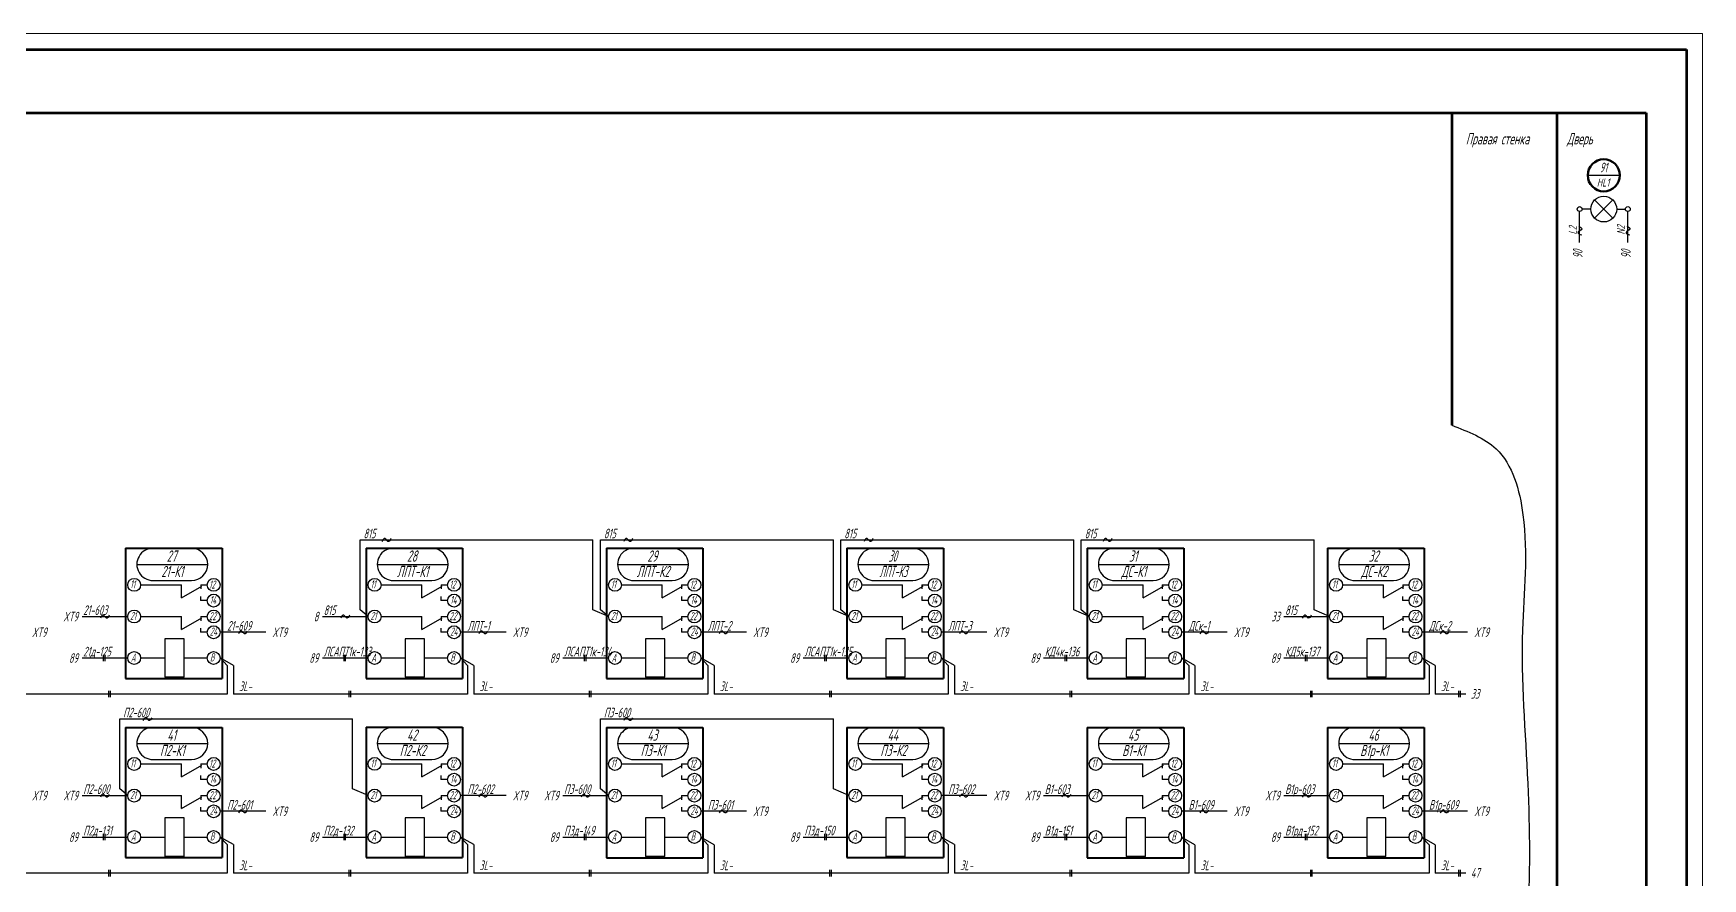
# Model space of a CAD drawing. Header units: millimetres. Extents: x -680 to 9204, y -4430 to 7779.
# Drawn here: x 2707 to 3225, y -206 to 57 of the extents above; entities that cross this region are included whole.
import ezdxf
from ezdxf.enums import TextEntityAlignment as Align

# ---------------------------------------------------------------- set-up
doc = ezdxf.new("R2010")
doc.units = ezdxf.units.MM
for name, color, linetype, lineweight in [('Датчики', 31, 'Continuous', 50), ('Размерная', 4, 'Continuous', 25), ('Толст.рамка', 7, 'Continuous', 60), ('Тонк.рамка', 10, 'Continuous', 20)]:
    doc.layers.add(name, color=color, linetype=linetype, lineweight=lineweight)
doc.layers.add('ТЕКСТ', color=2, linetype='Continuous')
doc.styles.add('Simplex', font='simplex.shx', dxfattribs={"width": 0.7, "oblique": 15})

# ---------------------------------------------------------------- blocks, each defined once
blk = doc.blocks.new('бирка')
at = {"color": 0, "linetype": 'ByBlock', "lineweight": -3}
blk.add_line((0, 0), (22, 0), dxfattribs=at)
at = {"color": 0, "linetype": 'ByBlock', "lineweight": 30}
blk.add_lwpolyline([(5, -5), (17, -5, 1), (17, 5), (5, 5, 1)], format="xyb", close=True, dxfattribs=at)

msp = doc.modelspace()

# ---------------------------------------------------------------- linework, layer by layer
at = {"color": 5, "lineweight": 60}
for p, q in [((1996.114, 32.142), (3207.603, 32.142)), ((3147.258, 32.142), (3147.258, -64.914)), ((3179.911, 32.142), (3179.911, -484.355)), ((3207.603, 32.142), (3207.603, -484.355))]:
    msp.add_line(p, q, dxfattribs=at)
at = {"color": 7}
msp.add_line((3189.482, 12.761), (3199.42, 12.761), dxfattribs=at)
at = {"ltscale": 5}
for p, q in [((3186.969, -8.145), (3186.969, 1.524)), ((3190.444, 2.274), (3187.719, 2.274)), ((3191.622, 5.116), (3197.299, -0.567)), ((3191.622, -0.567), (3197.299, 5.116)), ((3198.477, 2.274), (3201.175, 2.274)), ((3201.925, -8.145), (3201.925, 1.524)), ((2721.751, -124.322), (2735.936, -124.322)), ((2796.426, -124.321), (2810.611, -124.321)), ((3095.123, -124.321), (3109.308, -124.321)), ((2778.805, -129.203), (2764.62, -129.203)), ((2853.48, -129.202), (2839.295, -129.202)), ((2928.156, -129.202), (2913.97, -129.202)), ((3002.829, -129.202), (2988.643, -129.202)), ((3077.506, -129.202), (3063.321, -129.202)), ((3152.182, -129.202), (3137.996, -129.202)), ((2721.751, -137.199), (2735.936, -137.199)), ((2796.426, -137.198), (2810.611, -137.198)), ((2871.101, -137.198), (2885.287, -137.198)), ((2945.775, -137.198), (2959.96, -137.198)), ((3020.452, -137.198), (3034.637, -137.198)), ((3095.125, -137.198), (3109.311, -137.198)), ((2721.756, -179.942), (2735.941, -179.942)), ((2853.487, -179.939), (2839.301, -179.939)), ((2871.104, -179.944), (2885.289, -179.944)), ((3002.835, -179.941), (2988.649, -179.941)), ((3020.442, -179.947), (3034.628, -179.947)), ((3095.118, -179.947), (3109.303, -179.947)), ((2778.81, -184.823), (2764.625, -184.823)), ((2928.158, -184.826), (2913.972, -184.826)), ((3077.497, -184.828), (3063.311, -184.828)), ((3152.172, -184.828), (3137.987, -184.828)), ((2721.756, -192.82), (2735.941, -192.82)), ((2796.432, -192.817), (2810.618, -192.817)), ((2871.104, -192.822), (2885.289, -192.822)), ((2945.78, -192.819), (2959.966, -192.819)), ((3020.442, -192.824), (3034.628, -192.824)), ((3095.118, -192.824), (3109.303, -192.824))]:
    msp.add_line(p, q, dxfattribs=at)
at = {"lineweight": 40}
for p, q in [((2735.277, -103.12), (2735.277, -143.61)), ((2735.277, -103.12), (2765.279, -103.12)), ((2765.277, -103.12), (2765.277, -143.61)), ((2809.952, -103.119), (2809.952, -143.609)), ((2809.952, -103.119), (2839.954, -103.119)), ((2839.952, -103.119), (2839.952, -143.609)), ((2884.628, -103.119), (2884.628, -143.609)), ((2884.628, -103.119), (2914.629, -103.119)), ((2914.628, -103.119), (2914.628, -143.609)), ((2959.303, -103.119), (2959.303, -143.609)), ((2959.303, -103.119), (2989.304, -103.119)), ((2959.303, -103.119), (2989.305, -103.119)), ((2989.303, -103.119), (2989.303, -143.609)), ((3033.978, -103.119), (3033.978, -143.609)), ((3033.978, -103.119), (3063.98, -103.119)), ((3033.978, -103.119), (3063.981, -103.119)), ((3063.978, -103.119), (3063.978, -143.609)), ((3108.652, -103.119), (3108.652, -143.609)), ((3108.652, -103.119), (3138.653, -103.119)), ((3108.652, -103.119), (3138.654, -103.119)), ((3138.652, -103.119), (3138.652, -143.609)), ((2735.277, -143.61), (2765.279, -143.61)), ((2809.952, -143.609), (2839.955, -143.609)), ((2884.628, -143.609), (2914.63, -143.609)), ((2959.303, -143.609), (2989.305, -143.609)), ((3033.978, -143.609), (3063.981, -143.609)), ((3108.652, -143.609), (3138.654, -143.609)), ((2735.279, -158.743), (2735.279, -199.233)), ((2735.279, -158.743), (2765.28, -158.743)), ((2765.279, -158.743), (2765.279, -199.233)), ((2809.955, -158.74), (2809.955, -199.23)), ((2809.955, -158.74), (2839.957, -158.74)), ((2839.955, -158.74), (2839.955, -199.23)), ((2884.625, -158.746), (2884.625, -199.236)), ((2884.625, -158.746), (2914.627, -158.746)), ((2914.625, -158.746), (2914.625, -199.236)), ((2959.302, -158.743), (2959.302, -199.233)), ((2959.302, -158.743), (2989.303, -158.743)), ((2989.302, -158.743), (2989.302, -199.233)), ((3033.972, -158.745), (3033.972, -199.235)), ((3033.972, -158.745), (3063.973, -158.745)), ((3063.972, -158.745), (3063.972, -199.235)), ((3108.646, -158.746), (3108.646, -199.236)), ((3108.646, -158.746), (3138.647, -158.746)), ((3138.646, -158.746), (3138.646, -199.236)), ((2735.279, -199.233), (2765.281, -199.233)), ((2809.955, -199.23), (2839.957, -199.23)), ((2884.625, -199.236), (2914.627, -199.236)), ((2959.302, -199.233), (2989.304, -199.233)), ((3033.972, -199.235), (3063.974, -199.235)), ((3108.646, -199.236), (3138.648, -199.236))]:
    msp.add_line(p, q, dxfattribs=at)
for p, q in [((2808.124, -122.238), (2808.124, -100.504)), ((2808.124, -100.504), (2880.458, -100.504)), ((2880.458, -122.238), (2880.458, -100.504)), ((2882.8, -122.238), (2882.8, -100.504)), ((2882.8, -100.504), (2955.134, -100.504)), ((2955.131, -122.238), (2955.131, -100.504)), ((2957.475, -122.238), (2957.475, -100.504)), ((2957.475, -100.504), (3029.809, -100.504)), ((3029.807, -122.238), (3029.807, -100.504)), ((3032.15, -122.238), (3032.15, -100.504)), ((3032.15, -100.504), (3104.484, -100.504)), ((3104.484, -122.238), (3104.484, -100.504)), ((2739.936, -114.479), (2752.626, -114.479)), ((2752.624, -118.54), (2752.626, -114.475)), ((2752.624, -118.54), (2758.968, -114.835)), ((2758.559, -118.076), (2758.558, -119.359)), ((2758.62, -114.479), (2760.62, -114.479)), ((2758.62, -114.479), (2758.62, -115.763)), ((2814.611, -114.478), (2827.301, -114.478)), ((2827.299, -118.539), (2827.301, -114.474)), ((2827.299, -118.539), (2833.643, -114.834)), ((2833.234, -118.075), (2833.233, -119.358)), ((2833.295, -114.478), (2835.295, -114.478)), ((2833.295, -114.478), (2833.295, -115.762)), ((2889.287, -114.478), (2901.977, -114.478)), ((2901.974, -118.539), (2901.976, -114.474)), ((2901.974, -118.539), (2908.318, -114.834)), ((2907.909, -118.075), (2907.909, -119.358)), ((2907.971, -114.478), (2907.97, -115.762)), ((2907.971, -114.478), (2909.97, -114.478)), ((2963.962, -114.478), (2976.652, -114.478)), ((2976.65, -118.539), (2976.652, -114.474)), ((2976.65, -118.539), (2982.994, -114.834)), ((2982.584, -118.075), (2982.584, -119.358)), ((2982.646, -114.478), (2984.645, -114.478)), ((2982.646, -114.478), (2982.646, -115.762)), ((3038.637, -114.478), (3051.327, -114.478)), ((3051.325, -118.539), (3051.327, -114.474)), ((3051.325, -118.539), (3057.669, -114.834)), ((3057.26, -118.075), (3057.259, -119.358)), ((3057.321, -114.478), (3059.321, -114.478)), ((3057.321, -114.478), (3057.321, -115.762)), ((3113.311, -114.478), (3126.001, -114.478)), ((3125.998, -118.539), (3126, -114.474)), ((3125.998, -118.539), (3132.342, -114.834)), ((3131.933, -118.075), (3131.932, -119.358)), ((3131.995, -114.478), (3131.994, -115.762)), ((3131.995, -114.478), (3133.994, -114.478)), ((2739.936, -124.321), (2752.626, -124.321)), ((2752.624, -128.382), (2752.626, -124.316)), ((2760.62, -119.36), (2758.558, -119.359)), ((2758.62, -124.321), (2760.62, -124.321)), ((2758.62, -124.321), (2758.62, -125.604)), ((2810.611, -124.321), (2808.124, -122.238)), ((2814.611, -124.32), (2827.301, -124.32)), ((2827.299, -128.381), (2827.301, -124.315)), ((2835.295, -119.359), (2833.233, -119.358)), ((2833.295, -124.32), (2835.295, -124.32)), ((2833.295, -124.32), (2833.295, -125.603)), ((2885.287, -124.321), (2880.458, -122.238)), ((2885.287, -124.321), (2882.8, -122.238)), ((2889.287, -124.32), (2901.977, -124.32)), ((2901.974, -128.381), (2901.976, -124.315)), ((2909.97, -119.359), (2907.909, -119.358)), ((2907.971, -124.32), (2907.97, -125.603)), ((2907.971, -124.32), (2909.97, -124.32)), ((2959.96, -124.321), (2955.131, -122.238)), ((2959.962, -124.321), (2957.475, -122.238)), ((2963.962, -124.32), (2976.652, -124.32)), ((2976.65, -128.381), (2976.652, -124.315)), ((2984.645, -119.359), (2982.584, -119.358)), ((2982.646, -124.32), (2984.645, -124.32)), ((2982.646, -124.32), (2982.646, -125.603)), ((3034.635, -124.321), (3029.807, -122.238)), ((3034.637, -124.321), (3032.15, -122.238)), ((3038.637, -124.32), (3051.327, -124.32)), ((3051.325, -128.381), (3051.327, -124.315)), ((3059.321, -119.359), (3057.259, -119.358)), ((3057.321, -124.32), (3059.321, -124.32)), ((3057.321, -124.32), (3057.321, -125.603)), ((3109.313, -124.321), (3104.484, -122.238)), ((3113.311, -124.32), (3126.001, -124.32)), ((3125.998, -128.381), (3126, -124.315)), ((3133.994, -119.359), (3131.932, -119.358)), ((3131.995, -124.32), (3131.994, -125.603)), ((3131.995, -124.32), (3133.994, -124.32)), ((2752.624, -128.382), (2758.968, -124.676)), ((2758.559, -127.917), (2758.558, -129.201)), ((2760.62, -129.202), (2758.558, -129.201)), ((2827.299, -128.381), (2833.643, -124.675)), ((2833.234, -127.916), (2833.233, -129.2)), ((2835.295, -129.201), (2833.233, -129.2)), ((2901.974, -128.381), (2908.318, -124.675)), ((2907.909, -127.916), (2907.909, -129.2)), ((2909.97, -129.201), (2907.909, -129.2)), ((2976.65, -128.381), (2982.994, -124.675)), ((2982.584, -127.916), (2982.584, -129.2)), ((2984.645, -129.201), (2982.584, -129.2)), ((3051.325, -128.381), (3057.669, -124.675)), ((3057.26, -127.916), (3057.259, -129.2)), ((3059.321, -129.201), (3057.259, -129.2)), ((3125.998, -128.381), (3132.342, -124.675)), ((3131.933, -127.916), (3131.932, -129.2)), ((3133.994, -129.201), (3131.932, -129.2)), ((2747.445, -131.203), (2747.445, -143.203)), ((2753.445, -131.203), (2747.445, -131.203)), ((2753.445, -143.203), (2753.445, -131.203)), ((2822.12, -131.202), (2822.12, -143.202)), ((2828.12, -131.202), (2822.12, -131.202)), ((2828.12, -143.202), (2828.12, -131.202)), ((2896.796, -131.202), (2896.796, -143.202)), ((2902.796, -131.202), (2896.796, -131.202)), ((2902.796, -143.202), (2902.796, -131.202)), ((2971.471, -131.202), (2971.471, -143.202)), ((2977.471, -131.202), (2971.471, -131.202)), ((2977.471, -143.202), (2977.471, -131.202)), ((3046.146, -131.202), (3046.146, -143.202)), ((3052.146, -131.202), (3046.146, -131.202)), ((3052.146, -143.202), (3052.146, -131.202)), ((3120.819, -131.202), (3120.819, -143.202)), ((3126.819, -131.202), (3120.819, -131.202)), ((3126.819, -143.202), (3126.819, -131.202)), ((2739.936, -137.199), (2747.442, -137.199)), ((2753.442, -137.199), (2760.62, -137.199)), ((2766.82, -139.57), (2764.62, -137.199)), ((2768.744, -139.57), (2764.62, -137.199)), ((2766.82, -139.57), (2766.82, -148.416)), ((2768.744, -139.57), (2768.744, -148.416)), ((2814.611, -137.198), (2822.118, -137.198)), ((2828.118, -137.198), (2835.295, -137.198)), ((2841.495, -139.569), (2839.295, -137.198)), ((2843.421, -139.569), (2839.297, -137.198)), ((2841.495, -139.569), (2841.495, -148.414)), ((2843.421, -139.569), (2843.421, -148.414)), ((2889.287, -137.198), (2896.793, -137.198)), ((2902.793, -137.198), (2909.97, -137.198)), ((2916.17, -139.569), (2913.97, -137.198)), ((2918.097, -139.569), (2913.972, -137.198)), ((2916.17, -139.569), (2916.17, -148.414)), ((2918.097, -139.569), (2918.097, -148.414)), ((2963.962, -137.198), (2971.468, -137.198)), ((2977.468, -137.198), (2984.645, -137.198)), ((2990.846, -139.569), (2988.645, -137.198)), ((2992.772, -139.569), (2988.648, -137.198)), ((2990.846, -139.569), (2990.846, -148.414)), ((2992.772, -139.569), (2992.772, -148.414)), ((3038.637, -137.198), (3046.144, -137.198)), ((3052.144, -137.198), (3059.321, -137.198)), ((3067.445, -139.569), (3063.321, -137.198)), ((3065.521, -139.569), (3063.321, -137.198)), ((3065.521, -139.569), (3065.521, -148.414)), ((3067.445, -139.569), (3067.445, -148.414)), ((3113.311, -137.198), (3120.817, -137.198)), ((3126.817, -137.198), (3133.994, -137.198)), ((3140.194, -139.569), (3137.994, -137.198)), ((3142.121, -139.569), (3137.996, -137.198)), ((3140.194, -139.569), (3140.194, -148.414)), ((3142.121, -139.569), (3142.121, -148.414)), ((2753.445, -143.203), (2747.445, -143.203)), ((2828.12, -143.202), (2822.12, -143.202)), ((2902.796, -143.202), (2896.796, -143.202)), ((2977.471, -143.202), (2971.471, -143.202)), ((3052.146, -143.202), (3046.146, -143.202)), ((3126.819, -143.202), (3120.819, -143.202)), ((2766.82, -148.416), (2694.071, -148.416)), ((2841.493, -148.416), (2768.744, -148.416)), ((2916.17, -148.414), (2843.421, -148.414)), ((2990.846, -148.414), (2918.097, -148.414)), ((3065.521, -148.414), (2992.772, -148.414)), ((3140.194, -148.414), (3067.445, -148.414)), ((3151.583, -148.414), (3142.121, -148.414)), ((2733.446, -177.864), (2733.446, -156.13)), ((2733.446, -156.13), (2805.782, -156.13)), ((2805.782, -177.864), (2805.782, -156.13)), ((2882.794, -177.866), (2882.794, -156.132)), ((2882.794, -156.132), (2955.13, -156.132)), ((2955.13, -177.866), (2955.13, -156.132)), ((2739.938, -170.102), (2752.628, -170.102)), ((2752.625, -174.163), (2752.627, -170.098)), ((2752.625, -174.163), (2758.969, -170.457)), ((2758.622, -170.102), (2758.621, -171.386)), ((2758.622, -170.102), (2760.621, -170.102)), ((2814.614, -170.099), (2827.304, -170.099)), ((2827.302, -174.16), (2827.304, -170.095)), ((2827.302, -174.16), (2833.646, -170.454)), ((2833.298, -170.099), (2835.298, -170.099)), ((2833.298, -170.099), (2833.298, -171.383)), ((2889.284, -170.105), (2901.974, -170.105)), ((2901.972, -174.166), (2901.974, -170.101)), ((2901.972, -174.166), (2908.316, -170.461)), ((2907.968, -170.105), (2909.968, -170.105)), ((2907.968, -170.105), (2907.968, -171.389)), ((2963.961, -170.102), (2976.651, -170.102)), ((2976.649, -174.163), (2976.65, -170.098)), ((2976.649, -174.163), (2982.992, -170.457)), ((2982.645, -170.102), (2982.644, -171.386)), ((2982.645, -170.102), (2984.644, -170.102)), ((3038.631, -170.104), (3051.321, -170.104)), ((3051.318, -174.165), (3051.32, -170.1)), ((3051.318, -174.165), (3057.662, -170.459)), ((3057.315, -170.104), (3057.314, -171.388)), ((3057.315, -170.104), (3059.314, -170.104)), ((3113.305, -170.105), (3125.995, -170.105)), ((3125.992, -174.166), (3125.994, -170.101)), ((3125.992, -174.166), (3132.336, -170.461)), ((3131.989, -170.105), (3131.988, -171.389)), ((3131.989, -170.105), (3133.988, -170.105)), ((2758.56, -173.699), (2758.559, -174.982)), ((2760.621, -174.983), (2758.559, -174.982)), ((2833.237, -173.695), (2833.236, -174.979)), ((2835.298, -174.98), (2833.236, -174.979)), ((2907.907, -173.702), (2907.906, -174.985)), ((2909.968, -174.986), (2907.906, -174.985)), ((2982.583, -173.699), (2982.583, -174.982)), ((2984.644, -174.983), (2982.583, -174.982)), ((3057.253, -173.701), (3057.253, -174.984)), ((3059.314, -174.985), (3057.253, -174.984)), ((3131.927, -173.702), (3131.926, -174.985)), ((3133.988, -174.986), (3131.926, -174.985)), ((2735.933, -179.947), (2733.446, -177.864)), ((2739.938, -179.943), (2752.628, -179.943)), ((2752.625, -184.004), (2752.627, -179.939)), ((2752.625, -184.004), (2758.969, -180.299)), ((2758.622, -179.943), (2758.621, -181.227)), ((2758.622, -179.943), (2760.621, -179.943)), ((2810.61, -179.947), (2805.782, -177.864)), ((2814.614, -179.94), (2827.304, -179.94)), ((2827.302, -184.001), (2827.304, -179.936)), ((2827.302, -184.001), (2833.646, -180.295)), ((2833.298, -179.94), (2835.298, -179.94)), ((2833.298, -179.94), (2833.298, -181.224)), ((2885.281, -179.949), (2882.794, -177.866)), ((2889.284, -179.947), (2901.974, -179.947)), ((2901.972, -184.008), (2901.974, -179.942)), ((2901.972, -184.008), (2908.316, -180.302)), ((2907.968, -179.947), (2909.968, -179.947)), ((2907.968, -179.947), (2907.968, -181.23)), ((2959.958, -179.949), (2955.13, -177.866)), ((2963.961, -179.943), (2976.651, -179.943)), ((2976.649, -184.004), (2976.65, -179.939)), ((2976.649, -184.004), (2982.992, -180.299)), ((2982.645, -179.943), (2982.644, -181.227)), ((2982.645, -179.943), (2984.644, -179.943)), ((3038.631, -179.946), (3051.321, -179.946)), ((3051.318, -184.006), (3051.32, -179.941)), ((3051.318, -184.006), (3057.662, -180.301)), ((3057.315, -179.946), (3057.314, -181.229)), ((3057.315, -179.946), (3059.314, -179.946)), ((3113.305, -179.947), (3125.995, -179.947)), ((3125.992, -184.008), (3125.994, -179.942)), ((3125.992, -184.008), (3132.336, -180.302)), ((3131.989, -179.947), (3131.988, -181.23)), ((3131.989, -179.947), (3133.988, -179.947)), ((2758.56, -183.54), (2758.559, -184.824)), ((2760.621, -184.825), (2758.559, -184.824)), ((2833.237, -183.537), (2833.236, -184.82)), ((2835.298, -184.821), (2833.236, -184.82)), ((2907.907, -183.543), (2907.906, -184.827)), ((2909.968, -184.828), (2907.906, -184.827)), ((2982.583, -183.54), (2982.583, -184.824)), ((2984.644, -184.824), (2982.583, -184.824)), ((3057.253, -183.542), (3057.253, -184.826)), ((3059.314, -184.827), (3057.253, -184.826)), ((3131.927, -183.543), (3131.926, -184.827)), ((3133.988, -184.828), (3131.926, -184.827)), ((2747.446, -186.826), (2747.446, -198.826)), ((2753.446, -186.826), (2747.446, -186.826)), ((2753.446, -198.826), (2753.446, -186.826)), ((2822.123, -186.822), (2822.123, -198.822)), ((2828.123, -186.822), (2822.123, -186.822)), ((2828.123, -198.822), (2828.123, -186.822)), ((2896.793, -186.829), (2896.793, -198.829)), ((2902.793, -186.829), (2896.793, -186.829)), ((2902.793, -198.829), (2902.793, -186.829)), ((2971.47, -186.826), (2971.47, -198.826)), ((2977.47, -186.826), (2971.47, -186.826)), ((2977.47, -198.826), (2977.47, -186.826)), ((3046.14, -186.828), (3046.14, -198.828)), ((3052.14, -186.828), (3046.14, -186.828)), ((3052.14, -198.828), (3052.14, -186.828)), ((3120.813, -186.829), (3120.813, -198.829)), ((3126.813, -186.829), (3120.813, -186.829)), ((3126.813, -198.829), (3126.813, -186.829)), ((2739.938, -192.822), (2747.444, -192.822)), ((2753.444, -192.822), (2760.621, -192.822)), ((2766.823, -195.193), (2764.623, -192.822)), ((2768.75, -195.193), (2764.625, -192.822)), ((2766.823, -195.193), (2766.823, -204.038)), ((2768.75, -195.193), (2768.75, -204.038)), ((2814.614, -192.819), (2822.121, -192.819)), ((2828.121, -192.819), (2835.298, -192.819)), ((2841.5, -195.19), (2839.3, -192.819)), ((2843.426, -195.19), (2839.302, -192.819)), ((2841.5, -195.19), (2841.5, -204.035)), ((2843.426, -195.19), (2843.426, -204.035)), ((2889.284, -192.825), (2896.79, -192.825)), ((2902.79, -192.825), (2909.968, -192.825)), ((2916.17, -195.196), (2913.97, -192.825)), ((2918.096, -195.196), (2913.972, -192.825)), ((2916.17, -195.196), (2916.17, -204.042)), ((2918.096, -195.196), (2918.096, -204.042)), ((2963.961, -192.822), (2971.467, -192.822)), ((2977.467, -192.822), (2984.644, -192.822)), ((2990.846, -195.193), (2988.646, -192.822)), ((2992.773, -195.193), (2988.648, -192.822)), ((2990.846, -195.193), (2990.846, -204.038)), ((2992.773, -195.193), (2992.773, -204.038)), ((3038.631, -192.824), (3046.137, -192.824)), ((3052.137, -192.824), (3059.314, -192.824)), ((3065.516, -195.195), (3063.316, -192.824)), ((3067.443, -195.195), (3063.318, -192.824)), ((3065.516, -195.195), (3065.516, -204.04)), ((3067.443, -195.195), (3067.443, -204.04)), ((3113.305, -192.825), (3120.811, -192.825)), ((3126.811, -192.825), (3133.988, -192.825)), ((3142.115, -195.196), (3137.99, -192.825)), ((3140.19, -195.196), (3137.99, -192.825)), ((3140.19, -195.196), (3140.19, -204.042)), ((3142.115, -195.196), (3142.115, -204.042)), ((2753.446, -198.826), (2747.446, -198.826)), ((2828.123, -198.822), (2822.123, -198.822)), ((2902.793, -198.829), (2896.793, -198.829)), ((2977.47, -198.826), (2971.47, -198.826)), ((3052.14, -198.828), (3046.14, -198.828)), ((3126.813, -198.829), (3120.813, -198.829)), ((2766.826, -204.035), (2694.077, -204.035)), ((2841.499, -204.038), (2768.75, -204.038)), ((2916.175, -204.035), (2843.426, -204.035)), ((2990.845, -204.042), (2918.096, -204.042)), ((3065.522, -204.038), (2992.773, -204.038)), ((3140.19, -204.04), (3067.441, -204.04)), ((3151.577, -204.042), (3142.115, -204.042))]:
    msp.add_line(p, q)
at = {"ltscale": 5}
msp.add_circle((3194.46, 2.274), 4.016, dxfattribs=at)
at = {"linetype": 'Continuous'}
for centre in [(3186.969, 2.274), (3201.925, 2.274)]:
    msp.add_circle(centre, 0.75, dxfattribs=at)
for centre in [(2737.936, -114.479), (2762.62, -114.479), (2812.611, -114.478), (2837.295, -114.478), (2887.287, -114.478), (2911.97, -114.478), (2961.962, -114.478), (2986.645, -114.478), (3036.637, -114.478), (3061.321, -114.478), (3111.311, -114.478), (3135.994, -114.478), (2762.62, -119.36), (2837.295, -119.359), (2911.97, -119.359), (2986.645, -119.359), (3061.321, -119.359), (3135.994, -119.359), (2737.936, -124.321), (2762.62, -124.321), (2812.611, -124.32), (2837.295, -124.32), (2887.287, -124.32), (2911.97, -124.32), (2961.962, -124.32), (2986.645, -124.32), (3036.637, -124.32), (3061.321, -124.32), (3111.311, -124.32), (3135.994, -124.32), (2762.62, -129.202), (2837.295, -129.201), (2911.97, -129.201), (2986.645, -129.201), (3061.321, -129.201), (3135.994, -129.201), (2737.936, -137.199), (2762.62, -137.199), (2812.611, -137.198), (2837.295, -137.198), (2887.287, -137.198), (2911.97, -137.198), (2961.962, -137.198), (2986.645, -137.198), (3036.637, -137.198), (3061.321, -137.198), (3111.311, -137.198), (3135.994, -137.198), (2737.938, -170.102), (2762.621, -170.102), (2812.614, -170.099), (2837.298, -170.099), (2887.284, -170.105), (2911.968, -170.105), (2961.961, -170.102), (2986.644, -170.102), (3036.631, -170.104), (3061.314, -170.104), (3111.305, -170.105), (3135.988, -170.105), (2762.621, -174.983), (2837.298, -174.98), (2911.968, -174.986), (2986.644, -174.983), (3061.314, -174.985), (3135.988, -174.986), (2737.938, -179.943), (2762.621, -179.943), (2812.614, -179.94), (2837.298, -179.94), (2887.284, -179.947), (2911.968, -179.947), (2961.961, -179.943), (2986.644, -179.943), (3036.631, -179.946), (3061.314, -179.946), (3111.305, -179.947), (3135.988, -179.947), (2762.621, -184.825), (2837.298, -184.821), (2911.968, -184.828), (2986.644, -184.824), (3061.314, -184.827), (3135.988, -184.828), (2737.938, -192.822), (2762.621, -192.822), (2812.614, -192.819), (2837.298, -192.819), (2887.284, -192.825), (2911.968, -192.825), (2961.961, -192.822), (2986.644, -192.822), (3036.631, -192.824), (3061.314, -192.824), (3111.305, -192.825), (3135.988, -192.825)]:
    msp.add_circle(centre, 2)
at = {"color": 30, "linetype": 'ByBlock', "lineweight": 30}
for points, end_tangent in [([(3186.675, -3.047), (3187.645, -3.915), (3186.424, -4.995), (3187.624, -5.781)], (0, -1)), ([(3201.632, -3.047), (3202.601, -3.915), (3201.38, -4.995), (3202.58, -5.781)], (0, -1)), ([(2817.638, -100.122), (2816.769, -100.99), (2815.836, -100.089), (2814.903, -100.99)], (-1, 0)), ([(2892.741, -100.122), (2891.872, -100.99), (2890.939, -100.089), (2890.006, -100.99)], (-1, 0)), ([(2967.416, -100.122), (2966.547, -100.99), (2965.614, -100.089), (2964.681, -100.99)], (-1, 0)), ([(3041.664, -100.122), (3040.795, -100.99), (3039.862, -100.089), (3038.929, -100.99)], (-1, 0)), ([(2730.176, -123.94), (2729.307, -124.808), (2728.374, -123.907), (2727.441, -124.808)], (-1, 0)), ([(2804.851, -123.938), (2803.983, -124.807), (2803.05, -123.906), (2802.117, -124.807)], (-1, 0)), ([(3103.548, -123.938), (3102.68, -124.807), (3101.747, -123.906), (3100.814, -124.807)], (-1, 0)), ([(2773.045, -128.821), (2772.176, -129.689), (2771.243, -128.788), (2770.31, -129.689)], (-1, 0)), ([(2847.72, -128.82), (2846.852, -129.688), (2845.919, -128.787), (2844.986, -129.688)], (-1, 0)), ([(2922.396, -128.82), (2921.527, -129.688), (2920.594, -128.787), (2919.661, -129.688)], (-1, 0)), ([(2997.069, -128.82), (2996.2, -129.688), (2995.267, -128.787), (2994.334, -129.688)], (-1, 0)), ([(3071.746, -128.82), (3070.878, -129.688), (3069.945, -128.787), (3069.012, -129.688)], (-1, 0)), ([(3146.422, -128.82), (3145.553, -129.688), (3144.62, -128.787), (3143.687, -129.688)], (-1, 0)), ([(2743.387, -155.748), (2742.518, -156.616), (2741.585, -155.715), (2740.652, -156.616)], (-1, 0)), ([(2892.735, -155.75), (2891.866, -156.618), (2890.933, -155.718), (2890, -156.618)], (-1, 0)), ([(2730.178, -179.562), (2729.309, -180.431), (2728.376, -179.53), (2727.443, -180.431)], (-1, 0)), ([(2847.723, -179.559), (2846.854, -180.427), (2845.921, -179.527), (2844.988, -180.427)], (-1, 0)), ([(2879.526, -179.564), (2878.657, -180.433), (2877.724, -179.532), (2876.791, -180.433)], (-1, 0)), ([(2997.071, -179.561), (2996.202, -180.429), (2995.269, -179.529), (2994.336, -180.429)], (-1, 0)), ([(3028.868, -179.564), (3027.999, -180.433), (3027.066, -179.532), (3026.133, -180.433)], (-1, 0)), ([(3103.543, -179.564), (3102.675, -180.433), (3101.742, -179.532), (3100.809, -180.433)], (-1, 0)), ([(2773.046, -184.443), (2772.178, -185.312), (2771.245, -184.411), (2770.312, -185.312)], (-1, 0)), ([(2922.394, -184.446), (2921.526, -185.314), (2920.593, -184.413), (2919.66, -185.314)], (-1, 0)), ([(3071.737, -184.446), (3070.868, -185.314), (3069.935, -184.413), (3069.002, -185.314)], (-1, 0)), ([(3146.412, -184.446), (3145.543, -185.314), (3144.61, -184.413), (3143.677, -185.314)], (-1, 0))]:
    msp.add_spline(points, degree=3, dxfattribs=dict(at, end_tangent=end_tangent))
msp.add_spline([(3147.258, -64.914), (3161.022, -72.22), (3169.358, -92.712), (3169.21, -128.486), (3170.838, -176.189), (3163.419, -260.928), (3147.258, -301.582)], degree=3)
at = {"layer": 'Датчики'}
msp.add_circle((3194.46, 12.758), 4.979, dxfattribs=at)
at = {"layer": 'Размерная', "ltscale": 0.9}
for p, q in [((2728.343, -136.199), (2728.343, -138.199)), ((2728.843, -136.199), (2728.843, -138.199)), ((2803.019, -136.199), (2803.019, -138.199)), ((2803.519, -136.199), (2803.519, -138.199)), ((2877.694, -136.199), (2877.694, -138.199)), ((2878.194, -136.199), (2878.194, -138.199)), ((2952.367, -136.199), (2952.367, -138.199)), ((2952.867, -136.199), (2952.867, -138.199)), ((3027.045, -136.198), (3027.045, -138.198)), ((3027.545, -136.198), (3027.545, -138.198)), ((3101.718, -136.198), (3101.718, -138.198)), ((3102.218, -136.198), (3102.218, -138.198)), ((2729.945, -147.416), (2729.945, -149.416)), ((2730.445, -147.416), (2730.445, -149.416)), ((2804.618, -147.416), (2804.618, -149.416)), ((2805.118, -147.416), (2805.118, -149.416)), ((2879.296, -147.414), (2879.296, -149.414)), ((2879.796, -147.414), (2879.796, -149.414)), ((2953.971, -147.414), (2953.971, -149.414)), ((2954.471, -147.414), (2954.471, -149.414)), ((3028.646, -147.414), (3028.646, -149.414)), ((3029.146, -147.414), (3029.146, -149.414)), ((3103.32, -147.414), (3103.32, -149.414)), ((3103.82, -147.414), (3103.82, -149.414)), ((3149.333, -147.414), (3149.333, -149.414)), ((3149.833, -147.414), (3149.833, -149.414)), ((2728.347, -191.822), (2728.347, -193.822)), ((2728.847, -191.822), (2728.847, -193.822)), ((2803.024, -191.819), (2803.024, -193.819)), ((2803.524, -191.819), (2803.524, -193.819)), ((2877.695, -191.824), (2877.695, -193.824)), ((2878.195, -191.824), (2878.195, -193.824)), ((2952.372, -191.821), (2952.372, -193.821)), ((2952.872, -191.821), (2952.872, -193.821)), ((3027.035, -191.824), (3027.035, -193.824)), ((3027.535, -191.824), (3027.535, -193.824)), ((3101.709, -191.825), (3101.709, -193.825)), ((3102.209, -191.825), (3102.209, -193.825)), ((2729.949, -203.038), (2729.949, -205.038)), ((2730.449, -203.038), (2730.449, -205.038)), ((2804.626, -203.035), (2804.626, -205.035)), ((2805.126, -203.035), (2805.126, -205.035)), ((2879.297, -203.04), (2879.297, -205.04)), ((2879.797, -203.04), (2879.797, -205.04)), ((2953.973, -203.037), (2953.973, -205.037)), ((2954.473, -203.037), (2954.473, -205.037)), ((3028.643, -203.039), (3028.643, -205.039)), ((3029.143, -203.039), (3029.143, -205.039)), ((3103.315, -203.04), (3103.315, -205.04)), ((3103.815, -203.04), (3103.815, -205.04)), ((3149.327, -203.042), (3149.327, -205.042)), ((3149.827, -203.042), (3149.827, -205.042))]:
    msp.add_line(p, q, dxfattribs=at)
at = {"layer": 'Толст.рамка'}
for p, q in [((1985.172, 51.855), (3220.172, 51.855)), ((3220.172, 51.855), (3220.172, -532.145))]:
    msp.add_line(p, q, dxfattribs=at)
at = {"layer": 'Тонк.рамка'}
for p, q in [((3225.172, 56.855), (1965.172, 56.855)), ((3225.172, -537.145), (3225.172, 56.855))]:
    msp.add_line(p, q, dxfattribs=at)

# ---------------------------------------------------------------- block references
at = {"layer": 'Датчики', "rotation": 359.9750029476415}
for p in [(2738.761, -108.118), (2813.437, -108.117), (2888.112, -108.117), (2962.787, -108.117), (3037.463, -108.117), (3112.136, -108.117), (2738.763, -163.741), (2813.44, -163.737), (2888.109, -163.744), (2962.786, -163.741), (3037.456, -163.743), (3112.13, -163.744)]:
    msp.add_blockref('бирка', p, dxfattribs=at)

# ---------------------------------------------------------------- texts
at = {"layer": 'ТЕКСТ', "style": 'Simplex', "oblique": 15}
for s, height, width, p in [('Правая стенка', 3.5, 0.6, (3151.617, 22.378)), ('Дверь', 3.5, 0.6, (3183.041, 22.378)), ('815', 3, 0.5, (2809.166, -100.023)), ('815', 3, 0.5, (2883.841, -100.023)), ('815', 3, 0.5, (2958.516, -100.023)), ('815', 3, 0.5, (3033.192, -100.023)), ('21-603', 3, 0.5, (2722.098, -123.83)), ('815', 3, 0.5, (2796.773, -123.829)), ('815', 3, 0.5, (3095.47, -123.829)), ('21-609', 3, 0.5, (2766.791, -128.711)), ('ЛПТ-1', 3, 0.5, (2841.466, -128.71)), ('ЛПТ-2', 3, 0.5, (2916.142, -128.71)), ('ЛПТ-3', 3, 0.5, (2990.815, -128.71)), ('ДСк-1', 3, 0.5, (3065.492, -128.71)), ('ДСк-2', 3, 0.5, (3140.168, -128.71)), ('21д-125', 3, 0.5, (2722.098, -136.707)), ('ЛСАПТ1к-133', 3, 0.5, (2796.773, -136.706)), ('ЛСАПТ1к-134', 3, 0.5, (2871.449, -136.706)), ('ЛСАПТ1к-135', 3, 0.5, (2946.122, -136.706)), ('КД4к-136', 3, 0.5, (3020.799, -136.706)), ('КД5к-137', 3, 0.5, (3095.472, -136.706)), ('3L-', 3, 0.5, (2770.495, -147.495)), ('3L-', 3, 0.5, (2845.172, -147.494)), ('3L-', 3, 0.5, (2919.848, -147.494)), ('3L-', 3, 0.5, (2994.523, -147.494)), ('3L-', 3, 0.5, (3069.196, -147.494)), ('3L-', 3, 0.5, (3143.871, -147.494)), ('33', 3, 0.5, (3153.166, -149.823)), ('П2-600', 3, 0.5, (2734.487, -155.649)), ('П3-600', 3, 0.5, (2883.835, -155.651)), ('П2-600', 3, 0.5, (2722.103, -179.45)), ('П2-601', 3, 0.5, (2766.796, -184.332)), ('П2-602', 3, 0.5, (2841.473, -179.447)), ('П3-600', 3, 0.5, (2871.451, -179.453)), ('П3-601', 3, 0.5, (2916.144, -184.334)), ('П3-602', 3, 0.5, (2990.821, -179.449)), ('В1-603', 3, 0.5, (3020.791, -179.454)), ('В1-609', 3, 0.5, (3065.484, -184.335)), ('В1р-603', 3, 0.5, (3095.465, -179.454)), ('В1р-609', 3, 0.5, (3140.158, -184.335)), ('П2д-131', 3, 0.5, (2722.103, -192.328)), ('П2д-132', 3, 0.5, (2796.78, -192.325)), ('П3д-149', 3, 0.5, (2871.451, -192.33)), ('П3д-150', 3, 0.5, (2946.128, -192.327)), ('В1д-151', 3, 0.5, (3020.791, -192.331)), ('В1рд-152', 3, 0.5, (3095.465, -192.331)), ('3L-', 3, 0.5, (2770.501, -203.118)), ('3L-', 3, 0.5, (2845.177, -203.114)), ('3L-', 3, 0.5, (2919.847, -203.121)), ('3L-', 3, 0.5, (2994.524, -203.118)), ('3L-', 3, 0.5, (3069.194, -203.12)), ('3L-', 3, 0.5, (3143.868, -203.121)), ('47', 3, 0.5, (3153.158, -205.45))]:
    msp.add_text(s, height=height, dxfattribs=dict(at, width=width)).set_placement(p)
for s, height, width, p in [('91', 3, 0.6, (3194.377, 13.708)), ('HL1', 2.5, 0.6, (3194.277, 9.284)), ('21-К1', 3.5, 0.6, (2749.761, -112.059)), ('27', 3.5, 0.6, (2749.547, -107.281)), ('ЛПТ-К1', 3.5, 0.6, (2824.435, -112.058)), ('28', 3.5, 0.6, (2824.227, -107.28)), ('ЛПТ-К2', 3.5, 0.6, (2899.11, -112.058)), ('29', 3.5, 0.6, (2898.902, -107.28)), ('ЛПТ-К3', 3.5, 0.5, (2973.785, -112.058)), ('30', 3.5, 0.5, (2973.575, -107.28)), ('ДС-К1', 3.5, 0.6, (3048.463, -112.058)), ('31', 3.5, 0.6, (3048.25, -107.28)), ('ДС-К2', 3.5, 0.6, (3123.138, -112.058)), ('32', 3.5, 0.6, (3122.926, -107.28)), ('41', 3.5, 0.6, (2749.553, -162.904)), ('42', 3.5, 0.6, (2824.229, -162.901)), ('43', 3.5, 0.6, (2898.899, -162.907)), ('44', 3.5, 0.6, (2973.576, -162.904)), ('45', 3.5, 0.6, (3048.246, -162.906)), ('46', 3.5, 0.6, (3122.92, -162.907)), ('П2-К1', 3.5, 0.6, (2749.762, -167.682)), ('П2-К2', 3.5, 0.6, (2824.438, -167.679)), ('П3-К1', 3.5, 0.6, (2899.108, -167.686)), ('П3-К2', 3.5, 0.6, (2973.785, -167.682)), ('В1-К1', 3.5, 0.6, (3048.453, -167.683)), ('В1р-К1', 3.5, 0.6, (3123.127, -167.685))]:
    msp.add_text(s, height=height, dxfattribs=dict(at, width=width)).set_placement(p, align=Align.CENTER)
for s, rotation, width, p in [('L2', 90, 0.6, (3186.096, -5.654)), ('N2', 90, 0.6, (3201.052, -5.654)), ('11', 0.00001, 0.5, (2736.665, -115.541)), ('12', 0.00001, 0.5, (2761.177, -115.619)), ('11', 0.00001, 0.5, (2811.34, -115.54)), ('12', 0.00001, 0.5, (2835.852, -115.618)), ('11', 0.00001, 0.5, (2886.016, -115.54)), ('12', 0.00001, 0.5, (2910.528, -115.618)), ('11', 0.00001, 0.5, (2960.691, -115.54)), ('12', 0.00001, 0.5, (2985.203, -115.618)), ('11', 0.00001, 0.5, (3035.366, -115.54)), ('12', 0.00001, 0.5, (3059.878, -115.618)), ('11', 0.00001, 0.5, (3110.04, -115.54)), ('12', 0.00001, 0.5, (3134.551, -115.618)), ('14', 0.00001, 0.5, (2761.418, -120.398)), ('14', 0.00001, 0.5, (2836.093, -120.397)), ('14', 0.00001, 0.5, (2910.768, -120.397)), ('14', 0.00001, 0.5, (2985.444, -120.397)), ('14', 0.00001, 0.5, (3060.119, -120.397)), ('14', 0.00001, 0.5, (3134.792, -120.397)), ('21', 0.00001, 0.5, (2736.665, -125.383)), ('22', 0.00001, 0.5, (2761.177, -125.46)), ('21', 0.00001, 0.5, (2811.34, -125.382)), ('22', 0.00001, 0.5, (2835.852, -125.459)), ('21', 0.00001, 0.5, (2886.016, -125.382)), ('22', 0.00001, 0.5, (2910.528, -125.459)), ('21', 0.00001, 0.5, (2960.691, -125.382)), ('22', 0.00001, 0.5, (2985.203, -125.459)), ('21', 0.00001, 0.5, (3035.366, -125.382)), ('22', 0.00001, 0.5, (3059.878, -125.459)), ('21', 0.00001, 0.5, (3110.04, -125.382)), ('22', 0.00001, 0.5, (3134.551, -125.459)), ('24', 0.00001, 0.5, (2761.418, -130.24)), ('24', 0.00001, 0.5, (2836.093, -130.239)), ('24', 0.00001, 0.5, (2910.768, -130.239)), ('24', 0.00001, 0.5, (2985.444, -130.239)), ('24', 0.00001, 0.5, (3060.119, -130.239)), ('24', 0.00001, 0.5, (3134.792, -130.239)), ('А', 0.00001, 0.5, (2736.924, -138.335)), ('В', 0.00001, 0.5, (2761.48, -138.249)), ('А', 0.00001, 0.5, (2811.599, -138.334)), ('В', 0.00001, 0.5, (2836.155, -138.248)), ('А', 0.00001, 0.5, (2886.275, -138.334)), ('В', 0.00001, 0.5, (2910.831, -138.248)), ('А', 0.00001, 0.5, (2960.95, -138.334)), ('В', 0.00001, 0.5, (2985.506, -138.248)), ('А', 0.00001, 0.5, (3035.625, -138.334)), ('В', 0.00001, 0.5, (3060.181, -138.248)), ('А', 0.00001, 0.5, (3110.299, -138.334)), ('В', 0.00001, 0.5, (3134.854, -138.248)), ('11', 0.00001, 0.5, (2736.667, -171.164)), ('12', 0.00001, 0.5, (2761.178, -171.242)), ('11', 0.00001, 0.5, (2811.343, -171.161)), ('12', 0.00001, 0.5, (2835.855, -171.239)), ('11', 0.00001, 0.5, (2886.013, -171.167)), ('12', 0.00001, 0.5, (2910.525, -171.245)), ('11', 0.00001, 0.5, (2960.69, -171.164)), ('12', 0.00001, 0.5, (2985.202, -171.242)), ('11', 0.00001, 0.5, (3035.36, -171.166)), ('12', 0.00001, 0.5, (3059.872, -171.244)), ('11', 0.00001, 0.5, (3110.034, -171.167)), ('12', 0.00001, 0.5, (3134.545, -171.245)), ('14', 0.00001, 0.5, (2761.419, -176.021)), ('14', 0.00001, 0.5, (2836.096, -176.018)), ('14', 0.00001, 0.5, (2910.766, -176.024)), ('14', 0.00001, 0.5, (2985.442, -176.021)), ('14', 0.00001, 0.5, (3060.112, -176.023)), ('14', 0.00001, 0.5, (3134.786, -176.024)), ('21', 0.00001, 0.5, (2736.667, -181.006)), ('22', 0.00001, 0.5, (2761.178, -181.083)), ('21', 0.00001, 0.5, (2811.343, -181.002)), ('22', 0.00001, 0.5, (2835.855, -181.08)), ('21', 0.00001, 0.5, (2886.013, -181.009)), ('22', 0.00001, 0.5, (2910.525, -181.086)), ('21', 0.00001, 0.5, (2960.69, -181.005)), ('22', 0.00001, 0.5, (2985.202, -181.083)), ('21', 0.00001, 0.5, (3035.36, -181.008)), ('22', 0.00001, 0.5, (3059.872, -181.085)), ('21', 0.00001, 0.5, (3110.034, -181.009)), ('22', 0.00001, 0.5, (3134.545, -181.086)), ('24', 0.00001, 0.5, (2761.419, -185.862)), ('24', 0.00001, 0.5, (2836.096, -185.859)), ('24', 0.00001, 0.5, (2910.766, -185.866)), ('24', 0.00001, 0.5, (2985.442, -185.862)), ('24', 0.00001, 0.5, (3060.112, -185.865)), ('24', 0.00001, 0.5, (3134.786, -185.866)), ('А', 0.00001, 0.5, (2736.926, -193.957)), ('В', 0.00001, 0.5, (2761.481, -193.872)), ('А', 0.00001, 0.5, (2811.602, -193.954)), ('В', 0.00001, 0.5, (2836.158, -193.869)), ('А', 0.00001, 0.5, (2886.272, -193.961)), ('В', 0.00001, 0.5, (2910.828, -193.875)), ('А', 0.00001, 0.5, (2960.949, -193.957)), ('В', 0.00001, 0.5, (2985.505, -193.872)), ('А', 0.00001, 0.5, (3035.619, -193.96)), ('В', 0.00001, 0.5, (3060.175, -193.874)), ('А', 0.00001, 0.5, (3110.293, -193.961)), ('В', 0.00001, 0.5, (3134.848, -193.875))]:
    msp.add_text(s, height=2.5, rotation=rotation, dxfattribs=dict(at, width=width)).set_placement(p)
at = {"layer": 'ТЕКСТ', "style": 'Simplex', "oblique": 15, "width": 0.6}
for p in [(3187.879, -11.722), (3202.835, -11.722)]:
    msp.add_text('90', height=3, rotation=90, dxfattribs=at).set_placement(p, align=Align.CENTER)
at = {"layer": 'ТЕКСТ', "style": 'Simplex', "oblique": 15, "width": 0.5}
for s, p in [('XT9', (2720.454, -125.838)), ('8', (2795.129, -125.837)), ('33', (3093.826, -125.837)), ('XT9', (2710.704, -130.719)), ('XT9', (2785.38, -130.719)), ('XT9', (2860.055, -130.718)), ('XT9', (2934.73, -130.718)), ('XT9', (3009.403, -130.718)), ('XT9', (3084.081, -130.718)), ('XT9', (3158.756, -130.718)), ('89', (2720.454, -138.716)), ('89', (2795.129, -138.715)), ('89', (2869.805, -138.715)), ('89', (2944.478, -138.715)), ('89', (3019.155, -138.715)), ('89', (3093.828, -138.715)), ('XT9', (2710.712, -181.456)), ('XT9', (2720.459, -181.459)), ('XT9', (2860.061, -181.456)), ('XT9', (2869.807, -181.461)), ('XT9', (3009.409, -181.458)), ('XT9', (3019.146, -181.463)), ('XT9', (3093.821, -181.463)), ('XT9', (2785.385, -186.34)), ('XT9', (2934.732, -186.342)), ('XT9', (3084.071, -186.344)), ('XT9', (3158.747, -186.344)), ('89', (2720.459, -194.337)), ('89', (2795.136, -194.333)), ('89', (2869.807, -194.339)), ('89', (2944.483, -194.335)), ('89', (3019.146, -194.341)), ('89', (3093.821, -194.341))]:
    msp.add_text(s, height=3, dxfattribs=at).set_placement(p, align=Align.RIGHT)

doc.saveas('drawing.dxf')
